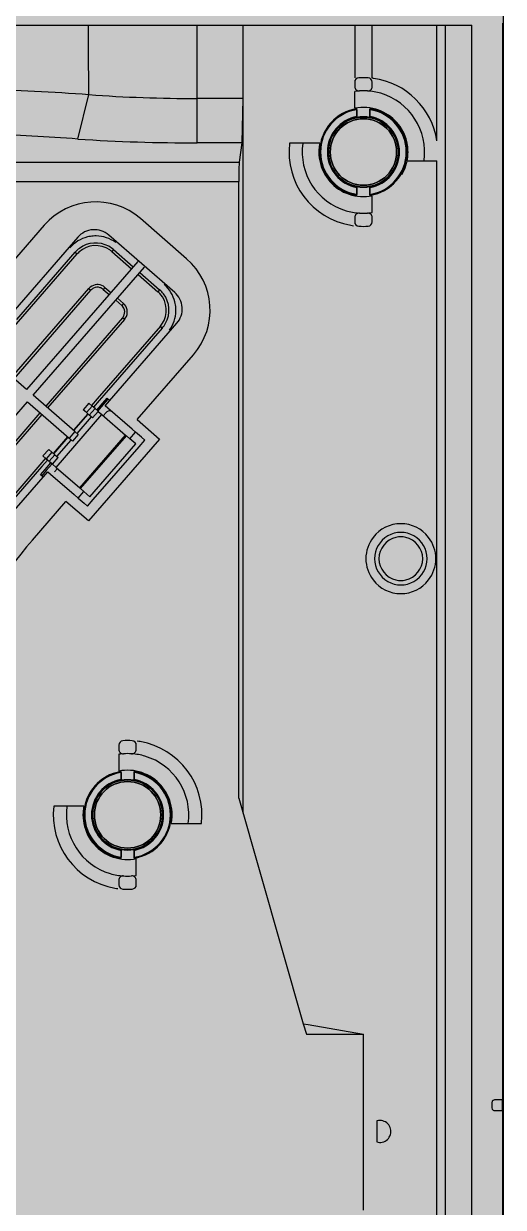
# Model space of a CAD drawing. Header units: millimetres. Extents: x -1070 to 42146, y 1440 to 12921.
# Drawn here: x 6056.9 to 6111.8, y 3381.2 to 3516.5 of the extents above; entities that cross this region are included whole.
import ezdxf

# ---------------------------------------------------------------- set-up
doc = ezdxf.new("R2010")
doc.units = ezdxf.units.MM
doc.layers.add('CITI-3MM实线CONTINUOUS', color=7, linetype='Continuous')
doc.layers.add('CITIE-TAO实线CONTINUOUS', color=7, linetype='Continuous')

msp = doc.modelspace()

# ---------------------------------------------------------------- hatches: boundary and pattern name
at = {"lineweight": -3}
h = msp.add_hatch(color=256, dxfattribs=at)
h.dxf.hatch_style = 1
h.paths.add_polyline_path([(5611.757, 3767.826), (5611.757, 2767.826), (6111.757, 2767.826), (6111.757, 3767.826)])

# ---------------------------------------------------------------- linework, layer by layer
at = {"color": 7, "linetype": 'Continuous', "lineweight": -3}
for p, q in [((6111.657, 3516.576), (6111.657, 3393.426)), ((6044.964, 3516.326), (6108.15, 3516.326)), ((6076.757, 3507.942), (6076.757, 3516.326)), ((6081.961, 3516.326), (6081.977, 3507.942)), ((6094.757, 3516.326), (6094.757, 3510.309)), ((6096.757, 3510.267), (6096.757, 3516.326)), ((6104.161, 3503.101), (6104.161, 3516.326)), ((6105.15, 3455.326), (6105.15, 3516.326)), ((6108.15, 3269.326), (6108.15, 3516.326)), ((6094.757, 3509.81), (6094.757, 3509.309)), ((6096.757, 3509.309), (6096.757, 3509.81)), ((6063.103, 3503.313), (6064.362, 3508.385)), ((6094.757, 3506.827), (6094.757, 3508.754)), ((6081.977, 3507.942), (6076.757, 3507.942)), ((6076.757, 3502.869), (6076.757, 3507.942)), ((6081.977, 3507.941), (6081.841, 3502.869)), ((6081.977, 3507.942), (6081.976, 3427.921)), ((6095.007, 3506.668), (6095.007, 3506.769)), ((6095.007, 3506.668), (6095.007, 3505.882)), ((6095.007, 3505.882), (6095.007, 3505.78)), ((6096.507, 3506.769), (6096.507, 3506.668)), ((6096.507, 3506.668), (6096.507, 3505.882)), ((6096.507, 3505.78), (6096.507, 3505.882)), ((6100.161, 3504.191), (6100.161, 3504.398)), ((6081.841, 3502.869), (6076.757, 3502.869)), ((6081.841, 3502.869), (6081.554, 3500.671)), ((6088.829, 3502.826), (6087.316, 3502.826)), ((6090.756, 3502.826), (6088.829, 3502.826)), ((6047.734, 3500.671), (6081.554, 3500.671)), ((6100.758, 3500.826), (6102.685, 3500.826)), ((6102.685, 3500.826), (6104.161, 3500.826)), ((6104.161, 3455.326), (6104.161, 3500.826)), ((6100.161, 3499.254), (6100.161, 3499.46)), ((6047.734, 3498.449), (6081.495, 3498.449)), ((6081.495, 3427.921), (6081.495, 3498.449)), ((6095.007, 3497.871), (6095.007, 3497.77)), ((6095.007, 3497.77), (6095.007, 3496.984)), ((6096.507, 3497.77), (6096.507, 3497.871)), ((6096.507, 3497.77), (6096.507, 3496.984)), ((6095.007, 3496.882), (6095.007, 3496.984)), ((6096.507, 3496.984), (6096.507, 3496.882)), ((6096.757, 3494.898), (6096.757, 3496.825)), ((6059.252, 3493.446), (6052.822, 3486.05)), ((6075.539, 3489.623), (6070.256, 3494.215)), ((6094.757, 3494.343), (6094.757, 3493.842)), ((6096.757, 3493.842), (6096.757, 3494.343)), ((6063.104, 3492.085), (6054.903, 3482.651)), ((6074.178, 3485.771), (6066.631, 3492.332)), ((6055.809, 3481.864), (6063.025, 3490.166)), ((6056.107, 3482.664), (6062.799, 3490.362)), ((6062.799, 3490.362), (6063.025, 3490.166)), ((6067.172, 3490.668), (6066.975, 3490.442)), ((6066.975, 3490.442), (6069.24, 3488.474)), ((6067.172, 3490.668), (6069.436, 3488.7)), ((6069.961, 3489.304), (6057.234, 3474.663)), ((6057.988, 3474.006), (6070.716, 3488.648)), ((6070.191, 3488.044), (6072.455, 3486.076)), ((6069.994, 3487.818), (6072.258, 3485.849)), ((6055.573, 3476.106), (6064.365, 3486.219)), ((6055.8, 3475.909), (6064.591, 3486.022)), ((6064.365, 3486.219), (6064.591, 3486.022)), ((6066.199, 3486.347), (6066.002, 3486.121)), ((6066.002, 3486.121), (6066.681, 3485.53)), ((6066.199, 3486.347), (6066.878, 3485.757)), ((6072.455, 3486.076), (6072.258, 3485.849)), ((6067.436, 3484.874), (6068.115, 3484.284)), ((6067.633, 3485.101), (6068.312, 3484.51)), ((6068.312, 3484.51), (6068.115, 3484.284)), ((6068.214, 3482.873), (6059.422, 3472.76)), ((6068.44, 3482.676), (6059.649, 3472.563)), ((6068.44, 3482.676), (6068.214, 3482.873)), ((6072.535, 3481.899), (6065.318, 3473.598)), ((6072.761, 3481.703), (6066.069, 3474.004)), ((6066.224, 3472.81), (6074.424, 3482.244)), ((6072.761, 3481.703), (6072.535, 3481.899)), ((6057.234, 3474.663), (6052.455, 3478.816)), ((6069.879, 3471.223), (6076.308, 3478.619)), ((6045.523, 3459.667), (6057.332, 3473.252)), ((6057.332, 3473.252), (6062.111, 3469.098)), ((6062.767, 3469.853), (6057.988, 3474.006)), ((6064.36, 3473.105), (6063.704, 3472.351)), ((6064.36, 3473.105), (6064.737, 3472.777)), ((6065.318, 3473.598), (6064.662, 3472.843)), ((6065.544, 3473.401), (6064.888, 3472.646)), ((6066.069, 3474.004), (6065.544, 3473.401)), ((6065.923, 3473.072), (6066.448, 3473.675)), ((6066.053, 3472.959), (6066.578, 3473.563)), ((6066.448, 3473.675), (6066.578, 3473.563)), ((6066.578, 3473.563), (6066.673, 3473.48)), ((6058.766, 3472.005), (6051.196, 3463.297)), ((6058.993, 3471.808), (6051.422, 3463.1)), ((6060.613, 3465.762), (6065.862, 3471.8)), ((6064.232, 3471.891), (6062.592, 3470.005)), ((6062.637, 3469.966), (6064.277, 3471.852)), ((6064.081, 3472.023), (6063.704, 3472.351)), ((6064.737, 3472.777), (6064.081, 3472.023)), ((6064.081, 3472.023), (6064.407, 3471.74)), ((6064.407, 3471.74), (6065.063, 3472.494)), ((6064.781, 3471.414), (6064.407, 3471.74)), ((6065.063, 3472.494), (6064.737, 3472.777)), ((6064.781, 3471.414), (6065.437, 3472.169)), ((6065.063, 3472.494), (6065.424, 3472.18)), ((6065.267, 3472.317), (6065.923, 3473.072)), ((6065.397, 3472.204), (6066.053, 3472.959)), ((6065.424, 3472.18), (6065.437, 3472.169)), ((6065.437, 3472.169), (6065.862, 3471.8)), ((6065.862, 3471.8), (6068.568, 3469.447)), ((6066.005, 3471.675), (6066.333, 3472.053)), ((6066.518, 3472.554), (6066.224, 3472.81)), ((6069.31, 3470.127), (6066.518, 3472.554)), ((6063.012, 3469.64), (6064.652, 3471.527)), ((6069.879, 3471.223), (6072.445, 3468.992)), ((6061.936, 3469.25), (6060.296, 3467.363)), ((6060.341, 3467.324), (6061.981, 3469.211)), ((6062.767, 3469.853), (6062.111, 3469.098)), ((6062.485, 3468.772), (6062.111, 3469.098)), ((6063.141, 3469.527), (6062.485, 3468.772)), ((6062.767, 3469.853), (6063.141, 3469.527)), ((6063.319, 3463.41), (6068.568, 3469.447)), ((6063.406, 3463.335), (6068.654, 3469.372)), ((6068.568, 3469.447), (6068.654, 3469.372)), ((6069.039, 3469.038), (6068.654, 3469.372)), ((6069.039, 3469.038), (6069.695, 3469.792)), ((6069.719, 3468.447), (6069.039, 3469.038)), ((6069.695, 3469.792), (6069.31, 3470.127)), ((6070.375, 3469.202), (6069.695, 3469.792)), ((6070.752, 3468.874), (6070.375, 3469.202)), ((6059.768, 3467.822), (6059.112, 3467.068)), ((6059.768, 3467.822), (6060.145, 3467.494)), ((6060.715, 3466.998), (6062.355, 3468.885)), ((6072.445, 3468.992), (6064.31, 3459.634)), ((6064.47, 3462.41), (6069.719, 3468.447)), ((6064.847, 3462.082), (6070.096, 3468.119)), ((6070.096, 3468.119), (6070.752, 3468.874)), ((6059.413, 3466.805), (6058.757, 3466.05)), ((6059.64, 3466.608), (6058.984, 3465.854)), ((6059.489, 3466.74), (6059.112, 3467.068)), ((6060.145, 3467.494), (6059.489, 3466.74)), ((6059.489, 3466.74), (6059.814, 3466.457)), ((6059.814, 3466.457), (6060.471, 3467.211)), ((6059.877, 3466.402), (6059.814, 3466.457)), ((6060.189, 3466.131), (6059.877, 3466.402)), ((6060.471, 3467.211), (6060.145, 3467.494)), ((6060.189, 3466.131), (6060.845, 3466.886)), ((6060.471, 3467.211), (6060.845, 3466.886)), ((6058.757, 3466.05), (6054.139, 3460.738)), ((6058.459, 3465.25), (6054.366, 3460.541)), ((6055.045, 3459.951), (6059.663, 3465.263)), ((6058.984, 3465.854), (6058.459, 3465.25)), ((6058.838, 3464.921), (6059.363, 3465.524)), ((6059.492, 3465.412), (6058.967, 3464.808)), ((6059.363, 3465.524), (6060.019, 3466.279)), ((6060.148, 3466.166), (6059.492, 3465.412)), ((6059.663, 3465.263), (6059.957, 3465.007)), ((6059.957, 3465.007), (6062.663, 3462.655)), ((6060.189, 3466.131), (6060.613, 3465.762)), ((6060.429, 3465.26), (6060.757, 3465.638)), ((6060.613, 3465.762), (6063.319, 3463.41)), ((6058.967, 3464.808), (6058.838, 3464.921)), ((6059.063, 3464.725), (6058.967, 3464.808)), ((6062.663, 3462.655), (6063.135, 3462.245)), ((6063.135, 3462.245), (6063.791, 3463)), ((6063.319, 3463.41), (6063.406, 3463.335)), ((6063.791, 3463), (6063.406, 3463.335)), ((6064.47, 3462.41), (6063.791, 3463)), ((6057.913, 3457.458), (6061.744, 3461.864)), ((6064.31, 3459.634), (6061.744, 3461.864)), ((6063.135, 3462.245), (6063.814, 3461.655)), ((6063.814, 3461.655), (6064.191, 3461.327)), ((6064.191, 3461.327), (6064.847, 3462.082)), ((6104.161, 3375.826), (6104.161, 3455.326)), ((6105.15, 3330.326), (6105.15, 3455.326)), ((6067.788, 3434.013), (6067.788, 3433.512)), ((6069.788, 3433.512), (6069.788, 3434.013)), ((6067.788, 3432.957), (6067.788, 3431.03)), ((6068.038, 3430.871), (6068.038, 3430.972)), ((6068.038, 3430.871), (6068.038, 3430.085)), ((6068.038, 3430.085), (6068.038, 3429.984)), ((6069.538, 3430.972), (6069.538, 3430.871)), ((6069.538, 3430.871), (6069.538, 3430.085)), ((6069.538, 3429.984), (6069.538, 3430.085)), ((6081.495, 3427.921), (6088.884, 3402.151)), ((6081.976, 3427.921), (6081.976, 3426.242)), ((6061.86, 3427.029), (6060.347, 3427.029)), ((6063.787, 3427.029), (6061.86, 3427.029)), ((6073.789, 3425.029), (6075.716, 3425.029)), ((6075.716, 3425.029), (6077.229, 3425.029)), ((6068.038, 3422.074), (6068.038, 3421.973)), ((6068.038, 3421.973), (6068.038, 3421.187)), ((6069.538, 3421.973), (6069.538, 3422.074)), ((6069.538, 3421.973), (6069.538, 3421.187)), ((6068.038, 3421.086), (6068.038, 3421.187)), ((6069.538, 3421.187), (6069.538, 3421.086)), ((6069.788, 3419.101), (6069.788, 3421.028)), ((6067.788, 3418.546), (6067.788, 3418.045)), ((6069.788, 3418.045), (6069.788, 3418.546)), ((6088.884, 3402.151), (6089.232, 3400.938)), ((6088.884, 3402.151), (6089.429, 3402.055)), ((6089.429, 3402.055), (6095.761, 3400.938)), ((6089.232, 3400.938), (6095.761, 3400.938)), ((6095.761, 3380.826), (6095.761, 3400.938)), ((6111.657, 3393.426), (6110.757, 3393.426)), ((6111.657, 3392.226), (6111.657, 3393.426)), ((6110.457, 3393.126), (6110.457, 3392.526)), ((6110.757, 3392.226), (6111.657, 3392.226)), ((6111.657, 3392.226), (6111.657, 3269.076)), ((6097.309, 3391.026), (6097.309, 3388.625))]:
    msp.add_line(p, q, dxfattribs=at)
at = {"color": 1, "lineweight": -3}
msp.add_lwpolyline([(5611.757, 3767.826), (6111.757, 3767.826), (6111.757, 2767.826), (5611.757, 2767.826)], close=True, dxfattribs=at)
msp.add_lwpolyline([(5611.757, 3767.826), (6111.757, 3767.826), (6111.757, 2767.826), (5611.757, 2767.826)], close=True, dxfattribs=at)
at = {"color": 7, "linetype": 'Continuous', "lineweight": -3}
for centre, radius, start, end in [((6095.257, 3509.81), 0.5, 93.58332, 180), ((6095.757, 3501.826), 8.5, 86.41668, 93.58332), ((6096.257, 3509.81), 0.5, 0, 86.41668), ((6095.757, 3501.826), 8.5, 82.19245, 83.24367), ((6095.757, 3501.826), 8.5, 8.62805, 82.19245), ((6023.305, 2870.405), 639.3, 86.317353, 87.431711), ((6076.725, 3680.301), 172.359, 265.88834, 270.0104), ((6095.257, 3509.309), 0.5, 180, 273.82255), ((6095.757, 3501.826), 7, 95.29417, 98.21321), ((6095.757, 3501.826), 7, 86.17745, 93.82255), ((6096.257, 3509.309), 0.5, 266.17745, 0), ((6095.757, 3501.826), 7, 79.76053, 86.17743), ((6095.757, 3501.826), 7, 73.4912, 79.76053), ((6095.757, 3501.826), 7, 351.78679, 73.4912), ((6095.757, 3501.826), 5, 98.62693, 177.53429), ((6095.757, 3501.826), 4.9, 98.80437, 261.19563), ((6095.757, 3501.826), 4.125, 100.47568, 259.52432), ((6095.757, 3501.826), 4.025, 100.739, 180), ((6095.757, 3501.826), 4, 100.74093, 177.39131), ((6095.757, 3501.826), 4, 100.74093, 177.39131), ((6095.757, 3501.826), 3.8, 0, 180), ((6095.757, 3501.826), 5.1, 69.921, 101.30773), ((6095.757, 3501.826), 4.025, 79.261, 100.739), ((6095.757, 3501.826), 4, 79.25907, 100.74093), ((6095.757, 3501.826), 4, 79.25907, 100.74093), ((6095.757, 3501.826), 4, 2.60869, 79.25907), ((6095.757, 3501.826), 5, 0, 81.37307), ((6095.757, 3501.826), 4.9, 278.80437, 81.19563), ((6095.757, 3501.826), 4.125, 280.47568, 79.52432), ((6095.757, 3501.826), 4.025, 0, 79.261), ((6095.757, 3501.826), 5.1, 13.67613, 69.921), ((6023.333, 2903.72), 600.911, 86.20564, 87.207939), ((6076.722, 3712.017), 209.148, 266.26531, 270.00959), ((6095.757, 3501.826), 5.1, 355.06677, 13.67613), ((6095.757, 3501.826), 8.5, 173.24367, 260.15881), ((6095.757, 3501.826), 7, 171.78679, 253.4912), ((6095.757, 3501.826), 5.1, 176.40894, 191.21536), ((6095.757, 3501.826), 5.1, 168.69227, 176.40894), ((6095.757, 3501.826), 5, 177.53429, 180), ((6095.757, 3501.826), 5, 180, 261.37307), ((6095.757, 3501.826), 4.025, 180, 259.261), ((6095.757, 3501.826), 4, 177.39131, 180), ((6095.757, 3501.826), 4, 177.39131, 180), ((6095.757, 3501.826), 4, 180, 182.60869), ((6095.757, 3501.826), 4, 180, 182.60869), ((6095.757, 3501.826), 4, 182.60869, 259.25907), ((6095.757, 3501.826), 4, 182.60869, 259.25907), ((6095.757, 3501.826), 3.8, 180, 0), ((6095.757, 3501.826), 4, 280.74093, 357.39131), ((6095.757, 3501.826), 4.025, 280.739, 0), ((6095.757, 3501.826), 5, 278.62693, 357.53429), ((6095.757, 3501.826), 4, 0, 2.60869), ((6095.757, 3501.826), 4, 357.39131, 0), ((6095.757, 3501.826), 5, 357.53429, 0), ((6095.757, 3501.826), 5.1, 191.21536, 251.32047), ((6095.757, 3501.826), 5.1, 332.95144, 345.57371), ((6095.757, 3501.826), 5.1, 345.57371, 347.20937), ((6095.757, 3501.826), 5.1, 348.69227, 355.06677), ((6095.757, 3501.826), 5.1, 329.71088, 332.95144), ((6095.757, 3501.826), 4.025, 259.261, 280.739), ((6095.757, 3501.826), 4, 259.25907, 280.74093), ((6095.757, 3501.826), 4, 259.25907, 280.74093), ((6065.139, 3488.329), 7.8, 49, 139), ((6095.757, 3501.826), 5.1, 251.32047, 281.30773), ((6095.757, 3501.826), 7, 253.4912, 259.76053), ((6095.757, 3501.826), 7, 259.76053, 266.17743), ((6095.257, 3494.343), 0.5, 86.17745, 180), ((6095.757, 3501.826), 7, 266.17745, 273.82255), ((6096.257, 3494.343), 0.5, 0, 93.82255), ((6095.757, 3501.826), 7, 275.29417, 278.21321), ((6095.757, 3501.826), 8.5, 260.15881, 262.46232), ((6095.257, 3493.842), 0.5, 180, 266.41668), ((6096.257, 3493.842), 0.5, 273.58332, 0), ((6065.139, 3488.329), 3.9, 104.01277, 139), ((6064.991, 3490.445), 2.5, 116.49993, 139), ((6064.991, 3490.445), 2.5, 93.99988, 116.49993), ((6065.139, 3488.329), 3.9, 98.98723, 104.01277), ((6065.139, 3488.329), 3.9, 89.01277, 98.98723), ((6064.991, 3490.445), 2.5, 71.49994, 93.99988), ((6065.139, 3488.329), 3.9, 54.06268, 89.01277), ((6064.991, 3490.445), 2.5, 49, 71.49994), ((6095.757, 3501.826), 8.5, 266.41668, 273.58332), ((6065.139, 3488.329), 3.1, 126.91298, 139), ((6065.139, 3488.329), 2.8, 55.0428, 132.95761), ((6065.139, 3488.329), 3.1, 61.08702, 126.91298), ((6065.139, 3488.329), 3.1, 49, 61.08702), ((6065.139, 3488.329), 2.8, 132.95761, 139), ((6065.139, 3488.329), 2.8, 49, 55.0428), ((6070.421, 3483.736), 7.8, 319, 49), ((6065.346, 3485.366), 1.3, 101.53963, 139), ((6065.346, 3485.366), 1.3, 86.4981, 101.53963), ((6065.346, 3485.366), 1.3, 49, 86.4981), ((6070.421, 3483.736), 3.9, 14.01277, 49), ((6065.346, 3485.366), 1, 116.5, 139), ((6065.346, 3485.366), 1, 71.5, 116.5), ((6065.346, 3485.366), 1, 49, 71.5), ((6070.421, 3483.736), 2.8, 42.95761, 49), ((6070.421, 3483.736), 3.1, 36.91298, 49), ((6070.421, 3483.736), 2.8, 325.0428, 42.95761), ((6070.421, 3483.736), 3.1, 331.08702, 36.91298), ((6072.538, 3483.884), 2.5, 26.49993, 49), ((6067.459, 3483.529), 1, 41.29166, 49), ((6067.459, 3483.529), 1, 26.5, 41.29166), ((6067.459, 3483.529), 1.3, 11.53963, 49), ((6067.459, 3483.529), 1, 341.5, 26.5), ((6070.421, 3483.736), 3.9, 8.98723, 14.01277), ((6070.421, 3483.736), 3.9, 359.01277, 8.98723), ((6072.538, 3483.884), 2.5, 3.99988, 26.49993), ((6072.538, 3483.884), 2.5, 341.49994, 3.99988), ((6067.459, 3483.529), 1, 319, 341.5), ((6067.459, 3483.529), 1.3, 319, 356.4981), ((6067.459, 3483.529), 1.3, 356.4981, 11.53963), ((6070.421, 3483.736), 3.9, 324.06268, 359.01277), ((6072.538, 3483.884), 2.5, 319, 341.49994), ((6070.421, 3483.736), 2.8, 319, 325.0428), ((6070.421, 3483.736), 3.1, 319, 331.08702), ((6100.038, 3455.326), 4, 37.54339, 142.45661), ((6100.038, 3455.326), 3, 59.93589, 120.0659), ((6092.78, 3427.148), 46.2, 139, 180), ((6100.038, 3455.326), 4, 142.45661, 180), ((6100.038, 3455.326), 3, 120.0659, 180), ((6100.038, 3455.326), 2.5, 102.85635, 180), ((6100.038, 3455.326), 2.5, 77.14317, 102.85635), ((6100.038, 3455.326), 2.5, 0, 77.14317), ((6100.038, 3455.326), 3, 0, 59.93589), ((6100.038, 3455.326), 4, 0, 37.54339), ((6100.038, 3455.326), 4, 180, 217.54339), ((6100.038, 3455.326), 3, 180, 239.93589), ((6100.038, 3455.326), 2.5, 180, 257.14317), ((6100.038, 3455.326), 2.5, 282.85635, 0), ((6100.038, 3455.326), 3, 300.0659, 0), ((6100.038, 3455.326), 4, 322.45661, 0), ((6100.038, 3455.326), 4, 217.54339, 322.45661), ((6100.038, 3455.326), 2.5, 257.14317, 282.85635), ((6100.038, 3455.326), 3, 239.93589, 300.0659), ((6068.288, 3434.013), 0.5, 93.58332, 180), ((6068.788, 3426.029), 8.5, 86.41668, 93.58332), ((6069.288, 3434.013), 0.5, 0, 86.41668), ((6068.788, 3426.029), 8.5, 80.15881, 82.46232), ((6068.788, 3426.029), 8.5, 353.24367, 80.15881), ((6068.288, 3433.512), 0.5, 180, 273.82255), ((6068.788, 3426.029), 7, 95.29417, 98.21321), ((6068.788, 3426.029), 7, 86.17745, 93.82255), ((6069.288, 3433.512), 0.5, 266.17745, 0), ((6068.788, 3426.029), 7, 79.76053, 86.17743), ((6068.788, 3426.029), 7, 73.4912, 79.76053), ((6068.788, 3426.029), 7, 351.78679, 73.4912), ((6068.788, 3426.029), 5, 98.62693, 177.53429), ((6068.788, 3426.029), 4.9, 98.80437, 261.19563), ((6068.788, 3426.029), 4.125, 100.47568, 259.52432), ((6068.788, 3426.029), 4.025, 100.739, 180), ((6068.788, 3426.029), 4, 100.74093, 177.39131), ((6068.788, 3426.029), 4, 100.74093, 177.39131), ((6068.788, 3426.029), 3.8, 0, 180), ((6068.788, 3426.029), 5.1, 71.32047, 101.30773), ((6068.788, 3426.029), 4.025, 79.261, 100.739), ((6068.788, 3426.029), 4, 79.25907, 100.74093), ((6068.788, 3426.029), 4, 79.25907, 100.74093), ((6068.788, 3426.029), 4, 2.60869, 79.25907), ((6068.788, 3426.029), 5, 0, 81.37307), ((6068.788, 3426.029), 4.9, 278.80437, 81.19563), ((6068.788, 3426.029), 4.125, 280.47568, 79.52432), ((6068.788, 3426.029), 4.025, 0, 79.261), ((6068.788, 3426.029), 5.1, 11.21536, 71.32047), ((6068.788, 3426.029), 8.5, 173.24367, 260.15881), ((6068.788, 3426.029), 7, 171.78679, 253.4912), ((6068.788, 3426.029), 5.1, 176.40894, 191.21536), ((6068.788, 3426.029), 5.1, 168.69227, 176.40894), ((6068.788, 3426.029), 5, 177.53429, 180), ((6068.788, 3426.029), 5, 180, 261.37307), ((6068.788, 3426.029), 4.025, 180, 259.261), ((6068.788, 3426.029), 4, 177.39131, 180), ((6068.788, 3426.029), 4, 177.39131, 180), ((6068.788, 3426.029), 4, 180, 182.60869), ((6068.788, 3426.029), 4, 180, 182.60869), ((6068.788, 3426.029), 4, 182.60869, 259.25907), ((6068.788, 3426.029), 4, 182.60869, 259.25907), ((6068.788, 3426.029), 3.8, 180, 0), ((6068.788, 3426.029), 4, 280.74093, 357.39131), ((6068.788, 3426.029), 4.025, 280.739, 0), ((6068.788, 3426.029), 5, 278.62693, 357.53429), ((6068.788, 3426.029), 4, 0, 2.60869), ((6068.788, 3426.029), 4, 357.39131, 0), ((6068.788, 3426.029), 5, 357.53429, 0), ((6068.788, 3426.029), 5.1, 356.40894, 11.21536), ((6068.788, 3426.029), 5.1, 191.21536, 251.32047), ((6068.788, 3426.029), 5.1, 348.69227, 356.40894), ((6068.788, 3426.029), 4.025, 259.261, 280.739), ((6068.788, 3426.029), 4, 259.25907, 280.74093), ((6068.788, 3426.029), 4, 259.25907, 280.74093), ((6068.788, 3426.029), 5.1, 251.32047, 281.30773), ((6068.788, 3426.029), 7, 253.4912, 259.76053), ((6068.788, 3426.029), 7, 259.76053, 266.17743), ((6068.288, 3418.546), 0.5, 86.17745, 180), ((6068.788, 3426.029), 7, 266.17745, 273.82255), ((6069.288, 3418.546), 0.5, 0, 93.82255), ((6068.788, 3426.029), 7, 275.29417, 278.21321), ((6068.788, 3426.029), 8.5, 260.15881, 262.46232), ((6068.288, 3418.045), 0.5, 180, 266.41668), ((6069.288, 3418.045), 0.5, 273.58332, 0), ((6068.788, 3426.029), 8.5, 266.41668, 273.58332), ((6110.757, 3393.126), 0.3, 150, 180), ((6110.757, 3393.126), 0.3, 90, 150), ((6110.757, 3392.526), 0.3, 180, 240), ((6110.757, 3392.526), 0.3, 240, 270), ((6097.657, 3389.826), 1.25, 281.65508, 106.16904), ((6097.657, 3389.826), 1.25, 253.83096, 281.65508)]:
    msp.add_arc(centre, radius, start, end, dxfattribs=at)
for centre, major_axis, ratio, start_param, end_param in [((6081.575, 3498.449), (0, 2.3), 0.0349208, 0.2617994, 1.5707963), ((6066.713, 3471.722), (0.38, -0.33), 0.9925462, 1.5707963, 3.1415927)]:
    msp.add_ellipse(centre, major_axis=major_axis, ratio=ratio, start_param=start_param, end_param=end_param, dxfattribs=at)
msp.add_open_spline([(6064.367, 3508.384), (6064.367, 3509.708), (6064.298, 3512.355), (6064.321, 3515.002), (6064.321, 3516.326)], degree=3, knots=[0, 0, 0, 0, 0.499999, 1, 1, 1, 1], dxfattribs=at)
at = {"layer": 'CITI-3MM实线CONTINUOUS', "color": 7, "lineweight": -3}
for centre, radius in [((6095.757, 3501.826), 4), ((6095.757, 3501.826), 3.8), ((6068.788, 3426.029), 4), ((6068.788, 3426.029), 3.8)]:
    msp.add_circle(centre, radius, dxfattribs=at)
at = {"layer": 'CITIE-TAO实线CONTINUOUS', "color": 7, "lineweight": -3}
for p, q in [((6095.007, 3505.78), (6095.007, 3506.769)), ((6096.507, 3505.78), (6096.507, 3506.769)), ((6095.007, 3496.882), (6095.007, 3497.871)), ((6096.507, 3496.882), (6096.507, 3497.871)), ((6068.038, 3429.984), (6068.038, 3430.972)), ((6069.538, 3429.984), (6069.538, 3430.972)), ((6068.038, 3421.086), (6068.038, 3422.074)), ((6069.538, 3421.086), (6069.538, 3422.074))]:
    msp.add_line(p, q, dxfattribs=at)
for centre in [(6095.757, 3501.826), (6068.788, 3426.029)]:
    msp.add_circle(centre, 4.025, dxfattribs=at)
for centre, radius, start, end in [((6095.757, 3501.826), 5, 98.62693, 180), ((6095.757, 3501.826), 4.9, 98.80437, 261.19563), ((6095.757, 3501.826), 4.125, 100.47568, 259.52432), ((6095.757, 3501.826), 4.9, 278.80437, 81.19563), ((6095.757, 3501.826), 4.125, 280.47568, 79.52432), ((6095.757, 3501.826), 5, 278.62693, 0), ((6068.788, 3426.029), 5, 98.62693, 180), ((6068.788, 3426.029), 4.9, 98.80437, 261.19563), ((6068.788, 3426.029), 4.125, 100.47568, 259.52432), ((6068.788, 3426.029), 4.9, 278.80437, 81.19563), ((6068.788, 3426.029), 4.125, 280.47568, 79.52432), ((6068.788, 3426.029), 5, 278.62693, 0)]:
    msp.add_arc(centre, radius, start, end, dxfattribs=at)

doc.saveas('drawing.dxf')
